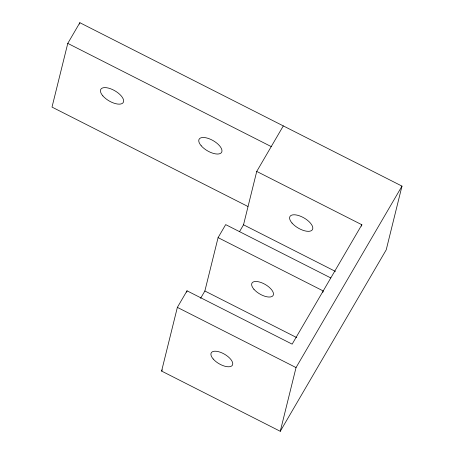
<?xml version="1.0" encoding="UTF-8"?>
<svg xmlns="http://www.w3.org/2000/svg" width="454" height="454" viewBox="0 0 454 454"><rect width="100%" height="100%" fill="white"/><g stroke="black" fill="none" stroke-linecap="round" stroke-linejoin="round"><path stroke-width="0.68" d="M283.307 125.911L256.737 171.425L361.855 224.747L292.143 344.143L187.025 290.815L177.361 307.369L161.596 371.071L280.271 431.3L386.218 249.848L401.989 186.117L79.853 22.7L67.777 43.385L52.011 107.093L247.884 206.457M79.512 24.068L79.853 22.7M186.685 292.183L187.025 290.815M200.589 298.335L204.873 290.997L218.085 237.624L225.678 224.617L330.796 277.944M239.599 231.523L243.526 224.798L256.737 171.425M280.271 431.3L296.042 367.575L401.989 186.117M322.862 292.319L323.203 290.946L218.085 237.624M361.515 226.12L361.855 224.747M161.596 371.071L162.311 369.851M67.777 43.385L271.231 146.597M243.526 224.798L335.427 271.418M204.873 290.997L296.774 337.617M177.361 307.369L296.042 367.575M292.03 223.056A13.018 5.834 30.3 0 0 311.972 230.218A13.018 5.834 30.3 0 0 299.623 215.883A13.018 5.834 30.3 0 0 292.03 223.056M253.922 289.255A12.252 5.493 30.3 0 0 272.684 295.997A12.252 5.493 30.3 0 0 261.067 282.507A12.252 5.493 30.3 0 0 253.922 289.255M213.198 359A12.252 5.493 30.3 0 0 231.96 365.742A12.252 5.493 30.3 0 0 220.343 352.247A12.252 5.493 30.3 0 0 213.198 359M102.859 95.879A13.018 5.834 30.3 0 0 122.796 103.041A13.018 5.834 30.3 0 0 110.447 88.712A13.018 5.834 30.3 0 0 102.859 95.879M201.196 145.768A13.018 5.834 30.3 0 0 221.132 152.93A13.018 5.834 30.3 0 0 208.789 138.595A13.018 5.834 30.3 0 0 201.196 145.768"/></g></svg>
